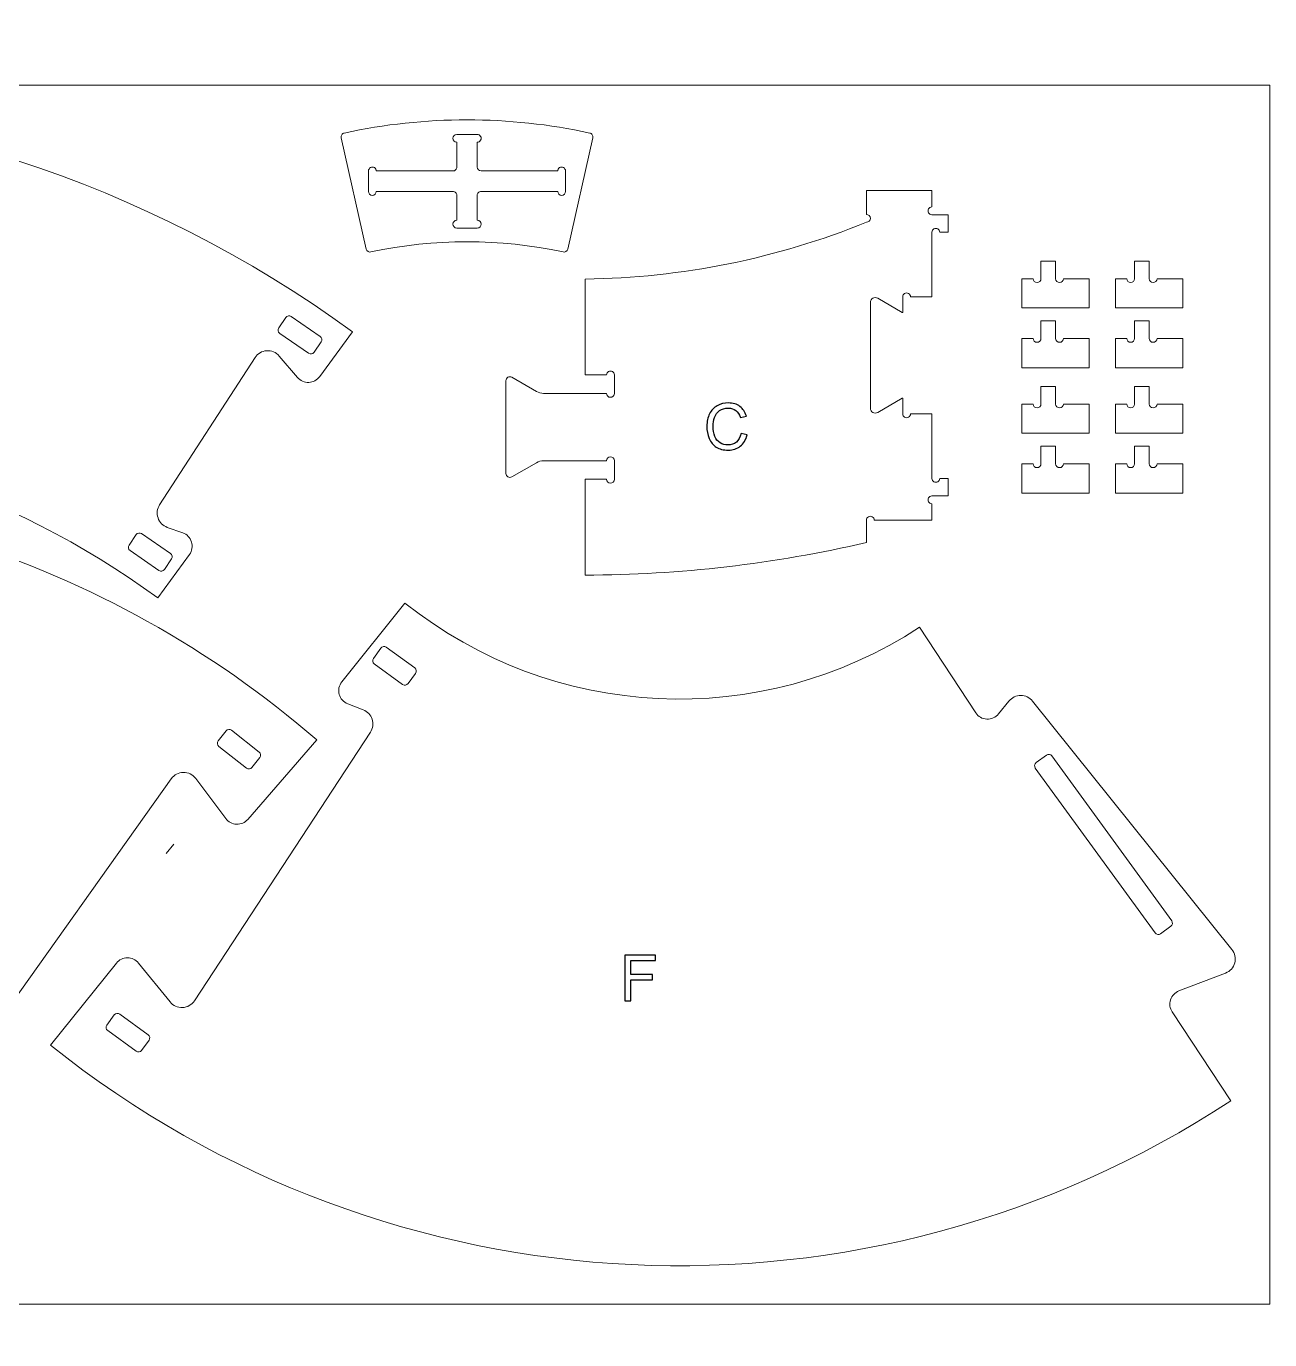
# Model space of a CAD drawing. Header units: centimetres. Extents: x -915 to -665, y -1534 to -1399.
# Drawn here: x -792 to -664.5, y -1534 to -1399.3 of the extents above; entities that cross this region are included whole.
import ezdxf

# ---------------------------------------------------------------- set-up
doc = ezdxf.new("R2010")
doc.units = ezdxf.units.CM
doc.header["$MEASUREMENT"] = 0
for name, color, linetype in [('decoupe', 7, 'Continuous'), ('lettres', 7, 'Continuous'), ('planche', 7, 'Continuous'), ('trous', 7, 'Continuous')]:
    doc.layers.add(name, color=color, linetype=linetype)

msp = doc.modelspace()

# ---------------------------------------------------------------- linework, layer by layer
at = {"layer": 'decoupe', "color": 5, "lineweight": 9}
for points, knots in [([(-764.20236, -1435.3224), (-764.20236, -1435.3224), (-766.07396, -1433.12474), (-766.07396, -1433.12474), (-766.39146, -1432.75192), (-766.86643, -1432.55108), (-767.35513, -1432.58305), (-767.84383, -1432.61501), (-768.2886, -1432.87602), (-768.55486, -1433.28697), (-768.55486, -1433.28697), (-778.33875, -1448.39008), (-778.33875, -1448.39008), (-778.59648, -1448.78793), (-778.65808, -1449.28187), (-778.50572, -1449.73079), (-778.35336, -1450.17972), (-778.00407, -1450.53429), (-777.55741, -1450.6932), (-777.55741, -1450.6932), (-775.96598, -1451.25924), (-775.96598, -1451.25924), (-775.53452, -1451.41275), (-775.2009, -1451.76111), (-775.06616, -1452.19881), (-774.93142, -1452.63663), (-775.01142, -1453.11227), (-775.28195, -1453.48184), (-775.28195, -1453.48184), (-778.53631, -1457.92784), (-778.53631, -1457.92784), (-809.30369, -1435.43365), (-851.04977, -1435.28551), (-881.97601, -1457.56076), (-881.97601, -1457.56076), (-885.19875, -1453.09178), (-885.19875, -1453.09178), (-885.48514, -1452.69467), (-885.94232, -1452.45625), (-886.43181, -1452.44858), (-886.92129, -1452.44092), (-887.38569, -1452.66503), (-887.68428, -1453.0531), (-887.68428, -1453.0531), (-888.71442, -1454.39156), (-888.71442, -1454.39156), (-888.98488, -1454.74301), (-889.40135, -1454.95137), (-889.84475, -1454.95712), (-890.28828, -1454.96287), (-890.70993, -1454.76535), (-890.98942, -1454.42102), (-890.98942, -1454.42102), (-902.32981, -1440.44889), (-902.32981, -1440.44889), (-902.61856, -1440.09314), (-902.72216, -1439.62197), (-902.60939, -1439.17794), (-902.4965, -1438.73402), (-902.18045, -1438.36937), (-901.75701, -1438.19473), (-901.75701, -1438.19473), (-899.08861, -1437.09388), (-899.08861, -1437.09388), (-898.65016, -1436.91302), (-898.31874, -1436.54145), (-898.18897, -1436.0854), (-898.05907, -1435.62946), (-898.14517, -1435.13906), (-898.42243, -1434.75441), (-898.42243, -1434.75441), (-901.74599, -1430.14564), (-901.74599, -1430.14564), (-858.94011, -1399.31394), (-801.15824, -1399.51899), (-758.57226, -1430.65384), (-758.57226, -1430.65384), (-761.92844, -1435.23879), (-761.92844, -1435.23879), (-762.19045, -1435.59678), (-762.60184, -1435.81503), (-763.04517, -1435.83136), (-763.48838, -1435.84768), (-763.91483, -1435.66014), (-764.20236, -1435.3224)], [0, 0, 0, 0, 0.035714286, 0.035714286, 0.035714286, 0.071428571, 0.071428571, 0.071428571, 0.107142857, 0.107142857, 0.107142857, 0.142857143, 0.142857143, 0.142857143, 0.178571429, 0.178571429, 0.178571429, 0.214285714, 0.214285714, 0.214285714, 0.25, 0.25, 0.25, 0.285714286, 0.285714286, 0.285714286, 0.321428571, 0.321428571, 0.321428571, 0.357142857, 0.357142857, 0.357142857, 0.392857143, 0.392857143, 0.392857143, 0.428571429, 0.428571429, 0.428571429, 0.464285714, 0.464285714, 0.464285714, 0.5, 0.5, 0.5, 0.535714286, 0.535714286, 0.535714286, 0.571428571, 0.571428571, 0.571428571, 0.607142857, 0.607142857, 0.607142857, 0.642857143, 0.642857143, 0.642857143, 0.678571429, 0.678571429, 0.678571429, 0.714285714, 0.714285714, 0.714285714, 0.75, 0.75, 0.75, 0.785714286, 0.785714286, 0.785714286, 0.821428571, 0.821428571, 0.821428571, 0.857142857, 0.857142857, 0.857142857, 0.892857143, 0.892857143, 0.892857143, 0.928571429, 0.928571429, 0.928571429, 0.964285714, 0.964285714, 0.964285714, 1, 1, 1, 1]), ([(-759.41587, -1410.26283), (-759.52009, -1410.28548), (-759.61083, -1410.34881), (-759.66823, -1410.43874), (-759.72551, -1410.52867), (-759.74445, -1410.63766), (-759.72098, -1410.74176), (-759.72098, -1410.74176), (-757.14574, -1422.15513), (-757.14574, -1422.15513), (-757.09741, -1422.36927), (-756.88536, -1422.50452), (-756.67076, -1422.45792), (-750.18095, -1421.05167), (-743.46515, -1421.05167), (-736.97535, -1422.45792), (-736.76074, -1422.50452), (-736.5487, -1422.36927), (-736.50036, -1422.15513), (-736.50036, -1422.15513), (-733.925, -1410.74176), (-733.925, -1410.74176), (-733.90153, -1410.63766), (-733.92059, -1410.52867), (-733.97787, -1410.43874), (-734.03515, -1410.34881), (-734.12601, -1410.28548), (-734.23024, -1410.26283), (-742.52831, -1408.45723), (-751.11779, -1408.45723), (-759.41587, -1410.26283)], [0, 0, 0, 0, 0.1, 0.1, 0.1, 0.2, 0.2, 0.2, 0.3, 0.3, 0.3, 0.4, 0.4, 0.4, 0.5, 0.5, 0.5, 0.6, 0.6, 0.6, 0.7, 0.7, 0.7, 0.8, 0.8, 0.8, 0.9, 0.9, 0.9, 1, 1, 1, 1]), ([(-731.71506, -1436.96284), (-731.71506, -1436.96284), (-731.71506, -1435.06278), (-731.71506, -1435.06278), (-731.71506, -1434.91986), (-731.79128, -1434.78787), (-731.91502, -1434.71642), (-732.03877, -1434.64496), (-732.19121, -1434.64496), (-732.31495, -1434.71642), (-732.43881, -1434.78787), (-732.51503, -1434.91986), (-732.51503, -1435.06278), (-732.51503, -1435.06278), (-734.71498, -1435.06278), (-734.71498, -1435.06278), (-734.71498, -1435.06278), (-734.71498, -1425.22913), (-734.71498, -1425.22913), (-724.81905, -1425.11283), (-715.03293, -1423.1398), (-705.86505, -1419.41253), (-705.64418, -1419.41253), (-705.46501, -1419.23348), (-705.46501, -1419.01261), (-705.46501, -1418.79161), (-705.64418, -1418.61256), (-705.86505, -1418.61256), (-705.86505, -1418.61256), (-705.86505, -1416.15711), (-705.86505, -1416.15711), (-705.86505, -1416.15711), (-699.151, -1416.15711), (-699.151, -1416.15711), (-699.151, -1416.15711), (-699.151, -1417.83711), (-699.151, -1417.83711), (-699.29391, -1417.83711), (-699.42591, -1417.91333), (-699.49736, -1418.03719), (-699.56882, -1418.16093), (-699.56882, -1418.31337), (-699.49736, -1418.43712), (-699.42591, -1418.56086), (-699.29391, -1418.63719), (-699.151, -1418.63719), (-699.151, -1418.63719), (-697.50098, -1418.63719), (-697.50098, -1418.63719), (-697.50098, -1418.63719), (-697.50098, -1420.4371), (-697.50098, -1420.4371), (-697.50098, -1420.4371), (-698.35103, -1420.4371), (-698.35103, -1420.4371), (-698.35103, -1420.29418), (-698.42725, -1420.16219), (-698.55099, -1420.09073), (-698.67474, -1420.01928), (-698.82718, -1420.01928), (-698.95092, -1420.09073), (-699.07478, -1420.16219), (-699.151, -1420.29418), (-699.151, -1420.4371), (-699.151, -1420.4371), (-699.151, -1427.05715), (-699.151, -1427.05715), (-699.151, -1427.05715), (-701.35095, -1427.05715), (-701.35095, -1427.05715), (-701.35095, -1426.91424), (-701.42717, -1426.78213), (-701.55091, -1426.71067), (-701.67477, -1426.63922), (-701.82721, -1426.63922), (-701.95095, -1426.71067), (-702.0747, -1426.78213), (-702.15092, -1426.91424), (-702.15092, -1427.05715), (-702.15092, -1427.05715), (-702.15092, -1428.67534), (-702.15092, -1428.67534), (-702.15092, -1428.67534), (-702.17508, -1428.66232), (-702.17508, -1428.66232), (-702.17508, -1428.66232), (-702.19902, -1428.64884), (-702.19902, -1428.64884), (-702.19902, -1428.64884), (-704.71512, -1427.19623), (-704.71512, -1427.19623), (-704.86977, -1427.10688), (-705.06032, -1427.10688), (-705.21509, -1427.19623), (-705.36973, -1427.28547), (-705.46501, -1427.45057), (-705.46501, -1427.62927), (-705.46501, -1427.62927), (-705.46501, -1438.48505), (-705.46501, -1438.48505), (-705.46501, -1438.66363), (-705.36973, -1438.82874), (-705.21509, -1438.91797), (-705.06032, -1439.00732), (-704.86977, -1439.00732), (-704.71512, -1438.91797), (-704.71512, -1438.91797), (-702.19902, -1437.46536), (-702.19902, -1437.46536), (-702.19902, -1437.46536), (-702.17508, -1437.45188), (-702.17508, -1437.45188), (-702.17508, -1437.45188), (-702.15092, -1437.43887), (-702.15092, -1437.43887), (-702.15092, -1437.43887), (-702.15092, -1439.05705), (-702.15092, -1439.05705), (-702.15092, -1439.19996), (-702.0747, -1439.33207), (-701.95095, -1439.40353), (-701.82721, -1439.47499), (-701.67477, -1439.47499), (-701.55103, -1439.40353), (-701.42717, -1439.33207), (-701.35095, -1439.19996), (-701.35095, -1439.05705), (-701.35095, -1439.05705), (-699.151, -1439.05705), (-699.151, -1439.05705), (-699.151, -1439.05705), (-699.151, -1445.67711), (-699.151, -1445.67711), (-699.151, -1445.82002), (-699.07478, -1445.95201), (-698.95092, -1446.02347), (-698.82718, -1446.09493), (-698.67474, -1446.09493), (-698.55099, -1446.02347), (-698.42725, -1445.95201), (-698.35103, -1445.82002), (-698.35103, -1445.67711), (-698.35103, -1445.67711), (-697.50098, -1445.67711), (-697.50098, -1445.67711), (-697.50098, -1445.67711), (-697.50098, -1447.47713), (-697.50098, -1447.47713), (-697.50098, -1447.47713), (-699.151, -1447.47713), (-699.151, -1447.47713), (-699.29391, -1447.47713), (-699.42591, -1447.55335), (-699.49736, -1447.67709), (-699.56882, -1447.80083), (-699.56882, -1447.95327), (-699.49736, -1448.07713), (-699.42591, -1448.20087), (-699.29391, -1448.2771), (-699.151, -1448.2771), (-699.151, -1448.2771), (-699.151, -1449.95709), (-699.151, -1449.95709), (-699.151, -1449.95709), (-705.06508, -1449.95709), (-705.06508, -1449.95709), (-705.06508, -1449.81418), (-705.1413, -1449.68207), (-705.26505, -1449.61061), (-705.38879, -1449.53915), (-705.54135, -1449.53915), (-705.66509, -1449.61061), (-705.78883, -1449.68207), (-705.86505, -1449.81418), (-705.86505, -1449.95709), (-705.86505, -1449.95709), (-705.86505, -1452.25452), (-705.86505, -1452.25452), (-715.32608, -1454.44633), (-725.00345, -1455.56722), (-734.71498, -1455.59627), (-734.71498, -1455.59627), (-734.71498, -1445.76274), (-734.71498, -1445.76274), (-734.71498, -1445.76274), (-732.51503, -1445.76274), (-732.51503, -1445.76274), (-732.51503, -1445.98362), (-732.33587, -1446.16278), (-732.11499, -1446.16278), (-731.89411, -1446.16278), (-731.71506, -1445.98373), (-731.71506, -1445.76274), (-731.71506, -1445.76274), (-731.71506, -1443.8628), (-731.71506, -1443.8628), (-731.71506, -1443.6418), (-731.89411, -1443.46275), (-732.11499, -1443.46275), (-732.33587, -1443.46275), (-732.51503, -1443.6418), (-732.51503, -1443.8628), (-732.51503, -1443.8628), (-738.96313, -1443.8628), (-738.96313, -1443.8628), (-739.22641, -1443.8628), (-739.48505, -1443.93205), (-739.71302, -1444.06369), (-739.71302, -1444.06369), (-742.22912, -1445.5163), (-742.22912, -1445.5163), (-742.35286, -1445.58776), (-742.5053, -1445.58776), (-742.62904, -1445.5163), (-742.7529, -1445.44484), (-742.82912, -1445.31285), (-742.82912, -1445.16994), (-742.82912, -1445.16994), (-742.82912, -1435.65558), (-742.82912, -1435.65558), (-742.82912, -1435.51267), (-742.7529, -1435.38067), (-742.62904, -1435.30922), (-742.5053, -1435.23776), (-742.35286, -1435.23776), (-742.22912, -1435.30922), (-742.22912, -1435.30922), (-739.71302, -1436.76183), (-739.71302, -1436.76183), (-739.48505, -1436.89347), (-739.22641, -1436.96272), (-738.96313, -1436.96272), (-738.96313, -1436.96272), (-734.86498, -1436.96272), (-734.86498, -1436.96272), (-734.86498, -1436.96272), (-732.51503, -1436.96272), (-732.51503, -1436.96272), (-732.51503, -1437.18372), (-732.33587, -1437.36276), (-732.11499, -1437.36276), (-731.89411, -1437.36276), (-731.71506, -1437.18372), (-731.71506, -1436.96284)], [0, 0, 0, 0, 0.012345679, 0.012345679, 0.012345679, 0.024691358, 0.024691358, 0.024691358, 0.037037037, 0.037037037, 0.037037037, 0.049382716, 0.049382716, 0.049382716, 0.061728395, 0.061728395, 0.061728395, 0.074074074, 0.074074074, 0.074074074, 0.086419753, 0.086419753, 0.086419753, 0.098765432, 0.098765432, 0.098765432, 0.111111111, 0.111111111, 0.111111111, 0.12345679, 0.12345679, 0.12345679, 0.135802469, 0.135802469, 0.135802469, 0.148148148, 0.148148148, 0.148148148, 0.160493827, 0.160493827, 0.160493827, 0.172839506, 0.172839506, 0.172839506, 0.185185185, 0.185185185, 0.185185185, 0.197530864, 0.197530864, 0.197530864, 0.209876543, 0.209876543, 0.209876543, 0.222222222, 0.222222222, 0.222222222, 0.234567901, 0.234567901, 0.234567901, 0.24691358, 0.24691358, 0.24691358, 0.259259259, 0.259259259, 0.259259259, 0.271604938, 0.271604938, 0.271604938, 0.283950617, 0.283950617, 0.283950617, 0.296296296, 0.296296296, 0.296296296, 0.308641975, 0.308641975, 0.308641975, 0.320987654, 0.320987654, 0.320987654, 0.333333333, 0.333333333, 0.333333333, 0.345679012, 0.345679012, 0.345679012, 0.358024691, 0.358024691, 0.358024691, 0.37037037, 0.37037037, 0.37037037, 0.382716049, 0.382716049, 0.382716049, 0.395061728, 0.395061728, 0.395061728, 0.407407407, 0.407407407, 0.407407407, 0.419753086, 0.419753086, 0.419753086, 0.432098765, 0.432098765, 0.432098765, 0.444444444, 0.444444444, 0.444444444, 0.456790123, 0.456790123, 0.456790123, 0.469135802, 0.469135802, 0.469135802, 0.481481481, 0.481481481, 0.481481481, 0.49382716, 0.49382716, 0.49382716, 0.50617284, 0.50617284, 0.50617284, 0.518518519, 0.518518519, 0.518518519, 0.530864198, 0.530864198, 0.530864198, 0.543209877, 0.543209877, 0.543209877, 0.555555556, 0.555555556, 0.555555556, 0.567901235, 0.567901235, 0.567901235, 0.580246914, 0.580246914, 0.580246914, 0.592592593, 0.592592593, 0.592592593, 0.604938272, 0.604938272, 0.604938272, 0.617283951, 0.617283951, 0.617283951, 0.62962963, 0.62962963, 0.62962963, 0.641975309, 0.641975309, 0.641975309, 0.654320988, 0.654320988, 0.654320988, 0.666666667, 0.666666667, 0.666666667, 0.679012346, 0.679012346, 0.679012346, 0.691358025, 0.691358025, 0.691358025, 0.703703704, 0.703703704, 0.703703704, 0.716049383, 0.716049383, 0.716049383, 0.728395062, 0.728395062, 0.728395062, 0.740740741, 0.740740741, 0.740740741, 0.75308642, 0.75308642, 0.75308642, 0.765432099, 0.765432099, 0.765432099, 0.777777778, 0.777777778, 0.777777778, 0.790123457, 0.790123457, 0.790123457, 0.802469136, 0.802469136, 0.802469136, 0.814814815, 0.814814815, 0.814814815, 0.827160494, 0.827160494, 0.827160494, 0.839506173, 0.839506173, 0.839506173, 0.851851852, 0.851851852, 0.851851852, 0.864197531, 0.864197531, 0.864197531, 0.87654321, 0.87654321, 0.87654321, 0.888888889, 0.888888889, 0.888888889, 0.901234568, 0.901234568, 0.901234568, 0.913580247, 0.913580247, 0.913580247, 0.925925926, 0.925925926, 0.925925926, 0.938271605, 0.938271605, 0.938271605, 0.950617284, 0.950617284, 0.950617284, 0.962962963, 0.962962963, 0.962962963, 0.975308642, 0.975308642, 0.975308642, 0.987654321, 0.987654321, 0.987654321, 1, 1, 1, 1]), ([(-686.46924, -1423.39793), (-686.46924, -1423.39793), (-686.46924, -1425.19795), (-686.46924, -1425.19795), (-686.46924, -1425.41883), (-686.29007, -1425.59788), (-686.06919, -1425.59788), (-685.84831, -1425.59788), (-685.66926, -1425.41883), (-685.66926, -1425.19795), (-685.66926, -1425.19795), (-683.01919, -1425.19795), (-683.01919, -1425.19795), (-683.01919, -1425.19795), (-683.01919, -1428.19787), (-683.01919, -1428.19787), (-683.01919, -1428.19787), (-689.91916, -1428.19787), (-689.91916, -1428.19787), (-689.91916, -1428.19787), (-689.91916, -1425.19795), (-689.91916, -1425.19795), (-689.91916, -1425.19795), (-688.76923, -1425.19795), (-688.76923, -1425.19795), (-688.76923, -1425.41883), (-688.59018, -1425.59788), (-688.36918, -1425.59788), (-688.1483, -1425.59788), (-687.96925, -1425.41883), (-687.96925, -1425.19795), (-687.96925, -1425.19795), (-687.96925, -1423.39793), (-687.96925, -1423.39793), (-687.96925, -1423.39793), (-686.46924, -1423.39793), (-686.46924, -1423.39793)], [0, 0, 0, 0, 0.083333333, 0.083333333, 0.083333333, 0.166666667, 0.166666667, 0.166666667, 0.25, 0.25, 0.25, 0.333333333, 0.333333333, 0.333333333, 0.416666667, 0.416666667, 0.416666667, 0.5, 0.5, 0.5, 0.583333333, 0.583333333, 0.583333333, 0.666666667, 0.666666667, 0.666666667, 0.75, 0.75, 0.75, 0.833333333, 0.833333333, 0.833333333, 0.916666667, 0.916666667, 0.916666667, 1, 1, 1, 1]), ([(-676.871, -1423.39793), (-676.871, -1423.39793), (-676.871, -1425.19795), (-676.871, -1425.19795), (-676.871, -1425.41883), (-676.69183, -1425.59788), (-676.47095, -1425.59788), (-676.25007, -1425.59788), (-676.07102, -1425.41883), (-676.07102, -1425.19795), (-676.07102, -1425.19795), (-673.42095, -1425.19795), (-673.42095, -1425.19795), (-673.42095, -1425.19795), (-673.42095, -1428.19787), (-673.42095, -1428.19787), (-673.42095, -1428.19787), (-680.32092, -1428.19787), (-680.32092, -1428.19787), (-680.32092, -1428.19787), (-680.32092, -1425.19795), (-680.32092, -1425.19795), (-680.32092, -1425.19795), (-679.17099, -1425.19795), (-679.17099, -1425.19795), (-679.17099, -1425.41883), (-678.99194, -1425.59788), (-678.77094, -1425.59788), (-678.55006, -1425.59788), (-678.37101, -1425.41883), (-678.37101, -1425.19795), (-678.37101, -1425.19795), (-678.37101, -1423.39793), (-678.37101, -1423.39793), (-678.37101, -1423.39793), (-676.871, -1423.39793), (-676.871, -1423.39793)], [0, 0, 0, 0, 0.083333333, 0.083333333, 0.083333333, 0.166666667, 0.166666667, 0.166666667, 0.25, 0.25, 0.25, 0.333333333, 0.333333333, 0.333333333, 0.416666667, 0.416666667, 0.416666667, 0.5, 0.5, 0.5, 0.583333333, 0.583333333, 0.583333333, 0.666666667, 0.666666667, 0.666666667, 0.75, 0.75, 0.75, 0.833333333, 0.833333333, 0.833333333, 0.916666667, 0.916666667, 0.916666667, 1, 1, 1, 1]), ([(-686.46924, -1429.52272), (-686.46924, -1429.52272), (-686.46924, -1431.32274), (-686.46924, -1431.32274), (-686.46924, -1431.54362), (-686.29007, -1431.72267), (-686.06919, -1431.72267), (-685.84831, -1431.72267), (-685.66926, -1431.54362), (-685.66926, -1431.32274), (-685.66926, -1431.32274), (-683.01919, -1431.32274), (-683.01919, -1431.32274), (-683.01919, -1431.32274), (-683.01919, -1434.32266), (-683.01919, -1434.32266), (-683.01919, -1434.32266), (-689.91916, -1434.32266), (-689.91916, -1434.32266), (-689.91916, -1434.32266), (-689.91916, -1431.32274), (-689.91916, -1431.32274), (-689.91916, -1431.32274), (-688.76923, -1431.32274), (-688.76923, -1431.32274), (-688.76923, -1431.54362), (-688.59018, -1431.72267), (-688.36918, -1431.72267), (-688.1483, -1431.72267), (-687.96925, -1431.54362), (-687.96925, -1431.32274), (-687.96925, -1431.32274), (-687.96925, -1429.52272), (-687.96925, -1429.52272), (-687.96925, -1429.52272), (-686.46924, -1429.52272), (-686.46924, -1429.52272)], [0, 0, 0, 0, 0.083333333, 0.083333333, 0.083333333, 0.166666667, 0.166666667, 0.166666667, 0.25, 0.25, 0.25, 0.333333333, 0.333333333, 0.333333333, 0.416666667, 0.416666667, 0.416666667, 0.5, 0.5, 0.5, 0.583333333, 0.583333333, 0.583333333, 0.666666667, 0.666666667, 0.666666667, 0.75, 0.75, 0.75, 0.833333333, 0.833333333, 0.833333333, 0.916666667, 0.916666667, 0.916666667, 1, 1, 1, 1]), ([(-676.871, -1429.52272), (-676.871, -1429.52272), (-676.871, -1431.32274), (-676.871, -1431.32274), (-676.871, -1431.54362), (-676.69183, -1431.72267), (-676.47095, -1431.72267), (-676.25007, -1431.72267), (-676.07102, -1431.54362), (-676.07102, -1431.32274), (-676.07102, -1431.32274), (-673.42095, -1431.32274), (-673.42095, -1431.32274), (-673.42095, -1431.32274), (-673.42095, -1434.32266), (-673.42095, -1434.32266), (-673.42095, -1434.32266), (-680.32092, -1434.32266), (-680.32092, -1434.32266), (-680.32092, -1434.32266), (-680.32092, -1431.32274), (-680.32092, -1431.32274), (-680.32092, -1431.32274), (-679.17099, -1431.32274), (-679.17099, -1431.32274), (-679.17099, -1431.54362), (-678.99194, -1431.72267), (-678.77094, -1431.72267), (-678.55006, -1431.72267), (-678.37101, -1431.54362), (-678.37101, -1431.32274), (-678.37101, -1431.32274), (-678.37101, -1429.52272), (-678.37101, -1429.52272), (-678.37101, -1429.52272), (-676.871, -1429.52272), (-676.871, -1429.52272)], [0, 0, 0, 0, 0.083333333, 0.083333333, 0.083333333, 0.166666667, 0.166666667, 0.166666667, 0.25, 0.25, 0.25, 0.333333333, 0.333333333, 0.333333333, 0.416666667, 0.416666667, 0.416666667, 0.5, 0.5, 0.5, 0.583333333, 0.583333333, 0.583333333, 0.666666667, 0.666666667, 0.666666667, 0.75, 0.75, 0.75, 0.833333333, 0.833333333, 0.833333333, 0.916666667, 0.916666667, 0.916666667, 1, 1, 1, 1]), ([(-686.46924, -1436.24858), (-686.46924, -1436.24858), (-686.46924, -1438.0486), (-686.46924, -1438.0486), (-686.46924, -1438.26948), (-686.29007, -1438.44853), (-686.06919, -1438.44853), (-685.84831, -1438.44853), (-685.66926, -1438.26948), (-685.66926, -1438.0486), (-685.66926, -1438.0486), (-683.01919, -1438.0486), (-683.01919, -1438.0486), (-683.01919, -1438.0486), (-683.01919, -1441.04852), (-683.01919, -1441.04852), (-683.01919, -1441.04852), (-689.91916, -1441.04852), (-689.91916, -1441.04852), (-689.91916, -1441.04852), (-689.91916, -1438.0486), (-689.91916, -1438.0486), (-689.91916, -1438.0486), (-688.76923, -1438.0486), (-688.76923, -1438.0486), (-688.76923, -1438.26948), (-688.59018, -1438.44853), (-688.36918, -1438.44853), (-688.1483, -1438.44853), (-687.96925, -1438.26948), (-687.96925, -1438.0486), (-687.96925, -1438.0486), (-687.96925, -1436.24858), (-687.96925, -1436.24858), (-687.96925, -1436.24858), (-686.46924, -1436.24858), (-686.46924, -1436.24858)], [0, 0, 0, 0, 0.083333333, 0.083333333, 0.083333333, 0.166666667, 0.166666667, 0.166666667, 0.25, 0.25, 0.25, 0.333333333, 0.333333333, 0.333333333, 0.416666667, 0.416666667, 0.416666667, 0.5, 0.5, 0.5, 0.583333333, 0.583333333, 0.583333333, 0.666666667, 0.666666667, 0.666666667, 0.75, 0.75, 0.75, 0.833333333, 0.833333333, 0.833333333, 0.916666667, 0.916666667, 0.916666667, 1, 1, 1, 1]), ([(-676.871, -1436.24858), (-676.871, -1436.24858), (-676.871, -1438.0486), (-676.871, -1438.0486), (-676.871, -1438.26948), (-676.69183, -1438.44853), (-676.47095, -1438.44853), (-676.25007, -1438.44853), (-676.07102, -1438.26948), (-676.07102, -1438.0486), (-676.07102, -1438.0486), (-673.42095, -1438.0486), (-673.42095, -1438.0486), (-673.42095, -1438.0486), (-673.42095, -1441.04852), (-673.42095, -1441.04852), (-673.42095, -1441.04852), (-680.32092, -1441.04852), (-680.32092, -1441.04852), (-680.32092, -1441.04852), (-680.32092, -1438.0486), (-680.32092, -1438.0486), (-680.32092, -1438.0486), (-679.17099, -1438.0486), (-679.17099, -1438.0486), (-679.17099, -1438.26948), (-678.99194, -1438.44853), (-678.77094, -1438.44853), (-678.55006, -1438.44853), (-678.37101, -1438.26948), (-678.37101, -1438.0486), (-678.37101, -1438.0486), (-678.37101, -1436.24858), (-678.37101, -1436.24858), (-678.37101, -1436.24858), (-676.871, -1436.24858), (-676.871, -1436.24858)], [0, 0, 0, 0, 0.083333333, 0.083333333, 0.083333333, 0.166666667, 0.166666667, 0.166666667, 0.25, 0.25, 0.25, 0.333333333, 0.333333333, 0.333333333, 0.416666667, 0.416666667, 0.416666667, 0.5, 0.5, 0.5, 0.583333333, 0.583333333, 0.583333333, 0.666666667, 0.666666667, 0.666666667, 0.75, 0.75, 0.75, 0.833333333, 0.833333333, 0.833333333, 0.916666667, 0.916666667, 0.916666667, 1, 1, 1, 1]), ([(-686.46924, -1442.37337), (-686.46924, -1442.37337), (-686.46924, -1444.17339), (-686.46924, -1444.17339), (-686.46924, -1444.39427), (-686.29007, -1444.57332), (-686.06919, -1444.57332), (-685.84831, -1444.57332), (-685.66926, -1444.39427), (-685.66926, -1444.17339), (-685.66926, -1444.17339), (-683.01919, -1444.17339), (-683.01919, -1444.17339), (-683.01919, -1444.17339), (-683.01919, -1447.17331), (-683.01919, -1447.17331), (-683.01919, -1447.17331), (-689.91916, -1447.17331), (-689.91916, -1447.17331), (-689.91916, -1447.17331), (-689.91916, -1444.17339), (-689.91916, -1444.17339), (-689.91916, -1444.17339), (-688.76923, -1444.17339), (-688.76923, -1444.17339), (-688.76923, -1444.39427), (-688.59018, -1444.57332), (-688.36918, -1444.57332), (-688.1483, -1444.57332), (-687.96925, -1444.39427), (-687.96925, -1444.17339), (-687.96925, -1444.17339), (-687.96925, -1442.37337), (-687.96925, -1442.37337), (-687.96925, -1442.37337), (-686.46924, -1442.37337), (-686.46924, -1442.37337)], [0, 0, 0, 0, 0.083333333, 0.083333333, 0.083333333, 0.166666667, 0.166666667, 0.166666667, 0.25, 0.25, 0.25, 0.333333333, 0.333333333, 0.333333333, 0.416666667, 0.416666667, 0.416666667, 0.5, 0.5, 0.5, 0.583333333, 0.583333333, 0.583333333, 0.666666667, 0.666666667, 0.666666667, 0.75, 0.75, 0.75, 0.833333333, 0.833333333, 0.833333333, 0.916666667, 0.916666667, 0.916666667, 1, 1, 1, 1]), ([(-676.871, -1442.37337), (-676.871, -1442.37337), (-676.871, -1444.17339), (-676.871, -1444.17339), (-676.871, -1444.39427), (-676.69183, -1444.57332), (-676.47095, -1444.57332), (-676.25007, -1444.57332), (-676.07102, -1444.39427), (-676.07102, -1444.17339), (-676.07102, -1444.17339), (-673.42095, -1444.17339), (-673.42095, -1444.17339), (-673.42095, -1444.17339), (-673.42095, -1447.17331), (-673.42095, -1447.17331), (-673.42095, -1447.17331), (-680.32092, -1447.17331), (-680.32092, -1447.17331), (-680.32092, -1447.17331), (-680.32092, -1444.17339), (-680.32092, -1444.17339), (-680.32092, -1444.17339), (-679.17099, -1444.17339), (-679.17099, -1444.17339), (-679.17099, -1444.39427), (-678.99194, -1444.57332), (-678.77094, -1444.57332), (-678.55006, -1444.57332), (-678.37101, -1444.39427), (-678.37101, -1444.17339), (-678.37101, -1444.17339), (-678.37101, -1442.37337), (-678.37101, -1442.37337), (-678.37101, -1442.37337), (-676.871, -1442.37337), (-676.871, -1442.37337)], [0, 0, 0, 0, 0.083333333, 0.083333333, 0.083333333, 0.166666667, 0.166666667, 0.166666667, 0.25, 0.25, 0.25, 0.333333333, 0.333333333, 0.333333333, 0.416666667, 0.416666667, 0.416666667, 0.5, 0.5, 0.5, 0.583333333, 0.583333333, 0.583333333, 0.666666667, 0.666666667, 0.666666667, 0.75, 0.75, 0.75, 0.833333333, 0.833333333, 0.833333333, 0.916666667, 0.916666667, 0.916666667, 1, 1, 1, 1]), ([(-777.14283, -1476.47038), (-776.8556, -1476.06712), (-776.39317, -1475.82529), (-775.89813, -1475.81953), (-775.40308, -1475.81378), (-774.93503, -1476.04492), (-774.63866, -1476.4414), (-774.63866, -1476.4414), (-771.56369, -1480.55545), (-771.56369, -1480.55545), (-771.30094, -1480.90688), (-770.89326, -1481.12049), (-770.45477, -1481.13639), (-770.01617, -1481.15229), (-769.59415, -1480.96864), (-769.30667, -1480.63719), (-769.30667, -1480.63719), (-762.23694, -1472.48244), (-762.23694, -1472.48244), (-783.8179, -1453.79315), (-812.18101, -1444.8869), (-840.57187, -1447.88474), (-868.96272, -1450.88258), (-894.84025, -1465.51616), (-912.04194, -1488.30062), (-912.04194, -1488.30062), (-858.52622, -1515.83177), (-858.52622, -1515.83177), (-841.59718, -1501.74103), (-816.95654, -1501.975), (-800.29812, -1516.38467), (-800.29812, -1516.38467), (-793.51329, -1508.5586), (-793.51329, -1508.5586), (-793.21007, -1508.20883), (-793.09205, -1507.73541), (-793.1956, -1507.2844), (-793.29914, -1506.83327), (-793.61175, -1506.45871), (-794.03704, -1506.2762), (-794.03704, -1506.2762), (-795.58716, -1505.61113), (-795.58716, -1505.61113), (-796.01789, -1505.42624), (-796.34193, -1505.05645), (-796.46848, -1504.60511), (-796.59492, -1504.15377), (-796.51049, -1503.66945), (-796.23857, -1503.28766), (-796.23857, -1503.28766), (-777.14283, -1476.47038), (-777.14283, -1476.47038)], [0, 0, 0, 0, 0.058823529, 0.058823529, 0.058823529, 0.117647059, 0.117647059, 0.117647059, 0.176470588, 0.176470588, 0.176470588, 0.235294118, 0.235294118, 0.235294118, 0.294117647, 0.294117647, 0.294117647, 0.352941176, 0.352941176, 0.352941176, 0.411764706, 0.411764706, 0.411764706, 0.470588235, 0.470588235, 0.470588235, 0.529411765, 0.529411765, 0.529411765, 0.588235294, 0.588235294, 0.588235294, 0.647058824, 0.647058824, 0.647058824, 0.705882353, 0.705882353, 0.705882353, 0.764705882, 0.764705882, 0.764705882, 0.823529412, 0.823529412, 0.823529412, 0.882352941, 0.882352941, 0.882352941, 0.941176471, 0.941176471, 0.941176471, 1, 1, 1, 1]), ([(-700.42328, -1460.94106), (-700.42328, -1460.94106), (-694.66152, -1469.71261), (-694.66152, -1469.71261), (-694.40741, -1470.09941), (-693.9839, -1470.34167), (-693.5217, -1470.36467), (-693.05938, -1470.38768), (-692.6139, -1470.18865), (-692.32273, -1469.82904), (-692.32273, -1469.82904), (-691.25308, -1468.50807), (-691.25308, -1468.50807), (-690.95807, -1468.14381), (-690.51411, -1467.93258), (-690.0454, -1467.93351), (-689.57669, -1467.93444), (-689.13354, -1468.14753), (-688.84004, -1468.51295), (-688.84004, -1468.51295), (-668.38823, -1493.97709), (-668.38823, -1493.97709), (-668.07824, -1494.36307), (-667.97123, -1494.87385), (-668.10031, -1495.35185), (-668.2294, -1495.82974), (-668.57902, -1496.21724), (-669.04122, -1496.39466), (-669.04122, -1496.39466), (-673.82419, -1498.2307), (-673.82419, -1498.2307), (-674.23388, -1498.3879), (-674.55027, -1498.7223), (-674.68482, -1499.13989), (-674.81925, -1499.55759), (-674.75743, -1500.01375), (-674.51657, -1500.38045), (-674.51657, -1500.38045), (-668.51825, -1509.51207), (-668.51825, -1509.51207), (-705.83566, -1533.99627), (-754.66961, -1531.69024), (-789.51379, -1503.79865), (-789.51379, -1503.79865), (-782.7658, -1495.37579), (-782.7658, -1495.37579), (-782.49148, -1495.03338), (-782.0768, -1494.83364), (-781.63795, -1494.83248), (-781.19921, -1494.83132), (-780.78348, -1495.02896), (-780.5073, -1495.36998), (-780.5073, -1495.36998), (-777.275, -1499.36146), (-777.275, -1499.36146), (-776.9635, -1499.74617), (-776.48688, -1499.95903), (-775.99249, -1499.93405), (-775.49799, -1499.90918), (-775.04519, -1499.6495), (-774.77389, -1499.2354), (-774.77389, -1499.2354), (-756.73303, -1471.69749), (-756.73303, -1471.69749), (-756.47613, -1471.30535), (-756.41048, -1470.81816), (-756.55444, -1470.37199), (-756.6984, -1469.92594), (-757.03652, -1469.569), (-757.47409, -1469.40099), (-757.47409, -1469.40099), (-759.04882, -1468.79657), (-759.04882, -1468.79657), (-759.48093, -1468.63065), (-759.80789, -1468.26849), (-759.92884, -1467.82173), (-760.0498, -1467.3751), (-759.95022, -1466.89744), (-759.66079, -1466.53621), (-759.66079, -1466.53621), (-753.18469, -1458.45273), (-753.18469, -1458.45273), (-737.9841, -1470.59903), (-716.69956, -1471.60291), (-700.42328, -1460.94106)], [0, 0, 0, 0, 0.035714286, 0.035714286, 0.035714286, 0.071428571, 0.071428571, 0.071428571, 0.107142857, 0.107142857, 0.107142857, 0.142857143, 0.142857143, 0.142857143, 0.178571429, 0.178571429, 0.178571429, 0.214285714, 0.214285714, 0.214285714, 0.25, 0.25, 0.25, 0.285714286, 0.285714286, 0.285714286, 0.321428571, 0.321428571, 0.321428571, 0.357142857, 0.357142857, 0.357142857, 0.392857143, 0.392857143, 0.392857143, 0.428571429, 0.428571429, 0.428571429, 0.464285714, 0.464285714, 0.464285714, 0.5, 0.5, 0.5, 0.535714286, 0.535714286, 0.535714286, 0.571428571, 0.571428571, 0.571428571, 0.607142857, 0.607142857, 0.607142857, 0.642857143, 0.642857143, 0.642857143, 0.678571429, 0.678571429, 0.678571429, 0.714285714, 0.714285714, 0.714285714, 0.75, 0.75, 0.75, 0.785714286, 0.785714286, 0.785714286, 0.821428571, 0.821428571, 0.821428571, 0.857142857, 0.857142857, 0.857142857, 0.892857143, 0.892857143, 0.892857143, 0.928571429, 0.928571429, 0.928571429, 0.964285714, 0.964285714, 0.964285714, 1, 1, 1, 1])]:
    msp.add_open_spline(points, degree=3, knots=knots, dxfattribs=at)
at = {"layer": 'lettres', "color": 230}
for points, knots in [([(-718.71945, -1441.05872), (-718.71945, -1441.05872), (-718.09803, -1441.21571), (-718.09803, -1441.21571), (-718.22777, -1441.72483), (-718.46107, -1442.11185), (-718.79794, -1442.37895), (-719.13482, -1442.64605), (-719.54691, -1442.78014), (-720.03423, -1442.78014), (-720.53791, -1442.78014), (-720.94782, -1442.67767), (-721.26398, -1442.47162), (-721.58014, -1442.26666), (-721.81998, -1441.96903), (-721.9846, -1441.57983), (-722.14922, -1441.18954), (-722.23208, -1440.77199), (-722.23208, -1440.32501), (-722.23208, -1439.83769), (-722.13941, -1439.41251), (-721.95299, -1439.04947), (-721.76656, -1438.68644), (-721.50164, -1438.41062), (-721.15823, -1438.22201), (-720.81482, -1438.03341), (-720.43652, -1437.93965), (-720.02442, -1437.93965), (-719.55563, -1437.93965), (-719.16207, -1438.05848), (-718.84373, -1438.29724), (-718.5243, -1438.53599), (-718.3019, -1438.87068), (-718.17653, -1439.3024), (-718.17653, -1439.3024), (-718.78486, -1439.44631), (-718.78486, -1439.44631), (-718.89279, -1439.10616), (-719.05087, -1438.8576), (-719.25692, -1438.70279), (-719.46297, -1438.54689), (-719.72244, -1438.46949), (-720.03532, -1438.46949), (-720.394, -1438.46949), (-720.6949, -1438.55561), (-720.93583, -1438.72786), (-721.17676, -1438.90012), (-721.34684, -1439.13233), (-721.44386, -1439.42232), (-721.54198, -1439.71341), (-721.59104, -1440.01321), (-721.59104, -1440.32174), (-721.59104, -1440.71966), (-721.53326, -1441.06744), (-721.4177, -1441.36397), (-721.30214, -1441.6616), (-721.12225, -1441.88291), (-720.87805, -1442.03009), (-720.63384, -1442.17726), (-720.37002, -1442.25031), (-720.08547, -1442.25031), (-719.73879, -1442.25031), (-719.44661, -1442.15001), (-719.20677, -1441.9505), (-718.96693, -1441.7499), (-718.80449, -1441.45337), (-718.71945, -1441.05872)], [0, 0, 0, 0, 0.045454545, 0.045454545, 0.045454545, 0.090909091, 0.090909091, 0.090909091, 0.136363636, 0.136363636, 0.136363636, 0.181818182, 0.181818182, 0.181818182, 0.227272727, 0.227272727, 0.227272727, 0.272727273, 0.272727273, 0.272727273, 0.318181818, 0.318181818, 0.318181818, 0.363636364, 0.363636364, 0.363636364, 0.409090909, 0.409090909, 0.409090909, 0.454545455, 0.454545455, 0.454545455, 0.5, 0.5, 0.5, 0.545454545, 0.545454545, 0.545454545, 0.590909091, 0.590909091, 0.590909091, 0.636363636, 0.636363636, 0.636363636, 0.681818182, 0.681818182, 0.681818182, 0.727272727, 0.727272727, 0.727272727, 0.772727273, 0.772727273, 0.772727273, 0.818181818, 0.818181818, 0.818181818, 0.863636364, 0.863636364, 0.863636364, 0.909090909, 0.909090909, 0.909090909, 0.954545455, 0.954545455, 0.954545455, 1, 1, 1, 1]), ([(-730.63794, -1499.2349), (-730.63794, -1499.2349), (-730.63794, -1494.55139), (-730.63794, -1494.55139), (-730.63794, -1494.55139), (-727.47854, -1494.55139), (-727.47854, -1494.55139), (-727.47854, -1494.55139), (-727.47854, -1495.10086), (-727.47854, -1495.10086), (-727.47854, -1495.10086), (-730.01653, -1495.10086), (-730.01653, -1495.10086), (-730.01653, -1495.10086), (-730.01653, -1496.55955), (-730.01653, -1496.55955), (-730.01653, -1496.55955), (-727.81868, -1496.55955), (-727.81868, -1496.55955), (-727.81868, -1496.55955), (-727.81868, -1497.10901), (-727.81868, -1497.10901), (-727.81868, -1497.10901), (-730.01653, -1497.10901), (-730.01653, -1497.10901), (-730.01653, -1497.10901), (-730.01653, -1499.2349), (-730.01653, -1499.2349), (-730.01653, -1499.2349), (-730.63794, -1499.2349), (-730.63794, -1499.2349)], [0, 0, 0, 0, 0.1, 0.1, 0.1, 0.2, 0.2, 0.2, 0.3, 0.3, 0.3, 0.4, 0.4, 0.4, 0.5, 0.5, 0.5, 0.6, 0.6, 0.6, 0.7, 0.7, 0.7, 0.8, 0.8, 0.8, 0.9, 0.9, 0.9, 1, 1, 1, 1])]:
    msp.add_open_spline(points, degree=3, knots=knots, dxfattribs=at)
at = {"layer": 'planche', "lineweight": 20}
msp.add_lwpolyline([(-914.51521, -1530.36565), (-664.51521, -1530.36565), (-664.51521, -1405.36565), (-914.51521, -1405.36565), (-914.51521, -1530.36565)], close=True, dxfattribs=at)
at = {"layer": 'trous', "color": 3, "lineweight": 9}
msp.add_open_spline([(-736.7231, -1416.25116), (-736.7231, -1416.25116), (-736.7231, -1414.15113), (-736.7231, -1414.15113), (-736.7231, -1414.00822), (-736.79932, -1413.87611), (-736.92306, -1413.80465), (-737.0468, -1413.73331), (-737.19925, -1413.7332), (-737.3231, -1413.80465), (-737.44685, -1413.87611), (-737.52307, -1414.0081), (-737.52307, -1414.15113), (-737.52307, -1414.15113), (-745.373, -1414.15113), (-745.373, -1414.15113), (-745.59387, -1414.15113), (-745.77304, -1413.97197), (-745.77304, -1413.75097), (-745.77304, -1413.75097), (-745.77304, -1411.20339), (-745.77304, -1411.20339), (-745.63013, -1411.20339), (-745.49802, -1411.12717), (-745.42656, -1411.00342), (-745.3551, -1410.87956), (-745.3551, -1410.72712), (-745.42656, -1410.60338), (-745.49802, -1410.47964), (-745.63013, -1410.40342), (-745.77304, -1410.40342), (-745.77304, -1410.40342), (-747.87306, -1410.40342), (-747.87306, -1410.40342), (-748.09394, -1410.40342), (-748.27311, -1410.58247), (-748.27311, -1410.80334), (-748.27311, -1411.02434), (-748.09394, -1411.20339), (-747.87306, -1411.20339), (-747.87306, -1411.20339), (-747.87306, -1413.75097), (-747.87306, -1413.75097), (-747.87306, -1413.85717), (-747.91512, -1413.95896), (-747.99018, -1414.03401), (-748.06513, -1414.10896), (-748.16702, -1414.15113), (-748.27311, -1414.15113), (-748.27311, -1414.15113), (-756.12304, -1414.15113), (-756.12304, -1414.15113), (-756.12304, -1414.0081), (-756.19926, -1413.87611), (-756.323, -1413.80465), (-756.44674, -1413.73331), (-756.5993, -1413.73331), (-756.72304, -1413.80465), (-756.84678, -1413.87611), (-756.92301, -1414.0081), (-756.92301, -1414.15113), (-756.92301, -1414.15113), (-756.92301, -1416.25104), (-756.92301, -1416.25104), (-756.92301, -1416.47203), (-756.74396, -1416.65108), (-756.52308, -1416.65108), (-756.30208, -1416.65108), (-756.12304, -1416.47203), (-756.12304, -1416.25116), (-756.12304, -1416.25116), (-756.12304, -1416.25104), (-756.12304, -1416.25104), (-756.12304, -1416.25104), (-748.27311, -1416.25104), (-748.27311, -1416.25104), (-748.16702, -1416.25104), (-748.06524, -1416.29322), (-747.99018, -1416.36828), (-747.91524, -1416.44322), (-747.87306, -1416.545), (-747.87306, -1416.65108), (-747.87306, -1416.65108), (-747.87306, -1419.20332), (-747.87306, -1419.20332), (-748.09394, -1419.20332), (-748.27311, -1419.38248), (-748.27311, -1419.60336), (-748.27311, -1419.82424), (-748.09394, -1420.0034), (-747.87306, -1420.0034), (-747.87306, -1420.0034), (-745.77304, -1420.0034), (-745.77304, -1420.0034), (-745.55205, -1420.0034), (-745.373, -1419.82424), (-745.373, -1419.60336), (-745.373, -1419.38248), (-745.55205, -1419.20332), (-745.77304, -1419.20332), (-745.77304, -1419.20332), (-745.77304, -1416.65108), (-745.77304, -1416.65108), (-745.77304, -1416.545), (-745.73086, -1416.44334), (-745.6558, -1416.36828), (-745.58086, -1416.29333), (-745.47908, -1416.25104), (-745.373, -1416.25104), (-745.373, -1416.25104), (-737.52307, -1416.25104), (-737.52307, -1416.25104), (-737.52307, -1416.47203), (-737.34402, -1416.65108), (-737.12302, -1416.65108), (-736.90215, -1416.65108), (-736.7231, -1416.47203), (-736.7231, -1416.25116)], degree=3, knots=[0, 0, 0, 0, 0.025641026, 0.025641026, 0.025641026, 0.051282051, 0.051282051, 0.051282051, 0.076923077, 0.076923077, 0.076923077, 0.102564103, 0.102564103, 0.102564103, 0.128205128, 0.128205128, 0.128205128, 0.153846154, 0.153846154, 0.153846154, 0.179487179, 0.179487179, 0.179487179, 0.205128205, 0.205128205, 0.205128205, 0.230769231, 0.230769231, 0.230769231, 0.256410256, 0.256410256, 0.256410256, 0.282051282, 0.282051282, 0.282051282, 0.307692308, 0.307692308, 0.307692308, 0.333333333, 0.333333333, 0.333333333, 0.358974359, 0.358974359, 0.358974359, 0.384615385, 0.384615385, 0.384615385, 0.41025641, 0.41025641, 0.41025641, 0.435897436, 0.435897436, 0.435897436, 0.461538462, 0.461538462, 0.461538462, 0.487179487, 0.487179487, 0.487179487, 0.512820513, 0.512820513, 0.512820513, 0.538461538, 0.538461538, 0.538461538, 0.564102564, 0.564102564, 0.564102564, 0.58974359, 0.58974359, 0.58974359, 0.615384615, 0.615384615, 0.615384615, 0.641025641, 0.641025641, 0.641025641, 0.666666667, 0.666666667, 0.666666667, 0.692307692, 0.692307692, 0.692307692, 0.717948718, 0.717948718, 0.717948718, 0.743589744, 0.743589744, 0.743589744, 0.769230769, 0.769230769, 0.769230769, 0.794871795, 0.794871795, 0.794871795, 0.820512821, 0.820512821, 0.820512821, 0.846153846, 0.846153846, 0.846153846, 0.871794872, 0.871794872, 0.871794872, 0.897435897, 0.897435897, 0.897435897, 0.923076923, 0.923076923, 0.923076923, 0.948717949, 0.948717949, 0.948717949, 0.974358974, 0.974358974, 0.974358974, 1, 1, 1, 1], dxfattribs=at)
at = {"layer": 'trous', "color": 3, "lineweight": 20}
for points in [[(-766.02818, -1430.80648), (-766.02818, -1430.80648), (-763.06603, -1432.84718), (-763.06603, -1432.84718), (-762.88419, -1432.97245), (-762.63292, -1432.92617), (-762.50765, -1432.74434), (-762.50765, -1432.74434), (-761.7718, -1431.67622), (-761.7718, -1431.67622), (-761.64653, -1431.49438), (-761.69281, -1431.24312), (-761.87465, -1431.11784), (-761.87465, -1431.11784), (-764.8368, -1429.07714), (-764.8368, -1429.07714), (-765.01863, -1428.95187), (-765.2699, -1428.99815), (-765.39517, -1429.17999), (-765.39517, -1429.17999), (-766.13103, -1430.24811), (-766.13103, -1430.24811), (-766.2563, -1430.42994), (-766.21002, -1430.68121), (-766.02818, -1430.80648)], [(-781.37599, -1453.06989), (-781.37599, -1453.06989), (-778.41384, -1455.11059), (-778.41384, -1455.11059), (-778.23201, -1455.23586), (-777.98074, -1455.18958), (-777.85547, -1455.00775), (-777.85547, -1455.00775), (-777.11961, -1453.93962), (-777.11961, -1453.93962), (-776.99434, -1453.75779), (-777.04062, -1453.50652), (-777.22246, -1453.38125), (-777.22246, -1453.38125), (-780.18461, -1451.34055), (-780.18461, -1451.34055), (-780.36645, -1451.21528), (-780.61772, -1451.26156), (-780.74299, -1451.44339), (-780.74299, -1451.44339), (-781.47884, -1452.51151), (-781.47884, -1452.51151), (-781.60411, -1452.69335), (-781.55783, -1452.94461), (-781.37599, -1453.06989)], [(-753.42356, -1466.80541), (-753.42356, -1466.80541), (-756.33606, -1464.68935), (-756.33606, -1464.68935), (-756.51406, -1464.56003), (-756.55386, -1464.30864), (-756.42456, -1464.13067), (-756.42456, -1464.13067), (-755.66039, -1463.07889), (-755.66039, -1463.07889), (-755.53109, -1462.90092), (-755.27971, -1462.86109), (-755.10171, -1462.99042), (-755.10171, -1462.99042), (-752.18921, -1465.10647), (-752.18921, -1465.10647), (-752.01122, -1465.23579), (-751.97142, -1465.48718), (-752.10072, -1465.66515), (-752.10072, -1465.66515), (-752.86488, -1466.71693), (-752.86488, -1466.71693), (-752.99418, -1466.8949), (-753.24556, -1466.93473), (-753.42356, -1466.80541)], [(-772.2614, -1473.1565), (-772.2614, -1473.1565), (-769.43057, -1475.38337), (-769.43057, -1475.38337), (-769.25804, -1475.51909), (-769.00585, -1475.48898), (-768.87013, -1475.31645), (-768.87013, -1475.31645), (-768.06526, -1474.29329), (-768.06526, -1474.29329), (-767.92954, -1474.12076), (-767.95966, -1473.86857), (-768.13219, -1473.73285), (-768.13219, -1473.73285), (-770.96302, -1471.50598), (-770.96302, -1471.50598), (-771.13555, -1471.37026), (-771.38774, -1471.40037), (-771.52346, -1471.5729), (-771.52346, -1471.5729), (-772.32833, -1472.59606), (-772.32833, -1472.59606), (-772.46405, -1472.76859), (-772.43393, -1473.02078), (-772.2614, -1473.1565)], [(-675.70789, -1492.36862), (-675.70789, -1492.36862), (-674.65606, -1491.60443), (-674.65606, -1491.60443), (-674.4781, -1491.47513), (-674.43829, -1491.22376), (-674.56759, -1491.0458), (-674.56759, -1491.0458), (-686.85236, -1474.13726), (-686.85236, -1474.13726), (-686.98166, -1473.95929), (-687.23302, -1473.91948), (-687.41099, -1474.04878), (-687.41099, -1474.04878), (-688.46281, -1474.81298), (-688.46281, -1474.81298), (-688.64078, -1474.94228), (-688.68059, -1475.19364), (-688.55129, -1475.37161), (-688.55129, -1475.37161), (-676.26652, -1492.28015), (-676.26652, -1492.28015), (-676.13722, -1492.45811), (-675.88585, -1492.49792), (-675.70789, -1492.36862)], [(-780.75076, -1504.41809), (-780.75076, -1504.41809), (-783.66327, -1502.30204), (-783.66327, -1502.30204), (-783.84126, -1502.17272), (-783.88106, -1501.92133), (-783.75176, -1501.74336), (-783.75176, -1501.74336), (-782.9876, -1500.69158), (-782.9876, -1500.69158), (-782.85829, -1500.51361), (-782.60691, -1500.47378), (-782.42892, -1500.6031), (-782.42892, -1500.6031), (-779.51641, -1502.71916), (-779.51641, -1502.71916), (-779.33842, -1502.84848), (-779.29862, -1503.09987), (-779.42792, -1503.27784), (-779.42792, -1503.27784), (-780.19208, -1504.32962), (-780.19208, -1504.32962), (-780.32139, -1504.50759), (-780.57277, -1504.54742), (-780.75076, -1504.41809)]]:
    msp.add_open_spline(points, degree=3, knots=[0, 0, 0, 0, 0.125, 0.125, 0.125, 0.25, 0.25, 0.25, 0.375, 0.375, 0.375, 0.5, 0.5, 0.5, 0.625, 0.625, 0.625, 0.75, 0.75, 0.75, 0.875, 0.875, 0.875, 1, 1, 1, 1], dxfattribs=at)
msp.add_open_spline([(-776.89473, -1483.16669), (-776.89473, -1483.16669), (-777.66518, -1484.14669), (-777.66518, -1484.14669)], degree=3, dxfattribs=at)

doc.saveas('drawing.dxf')
